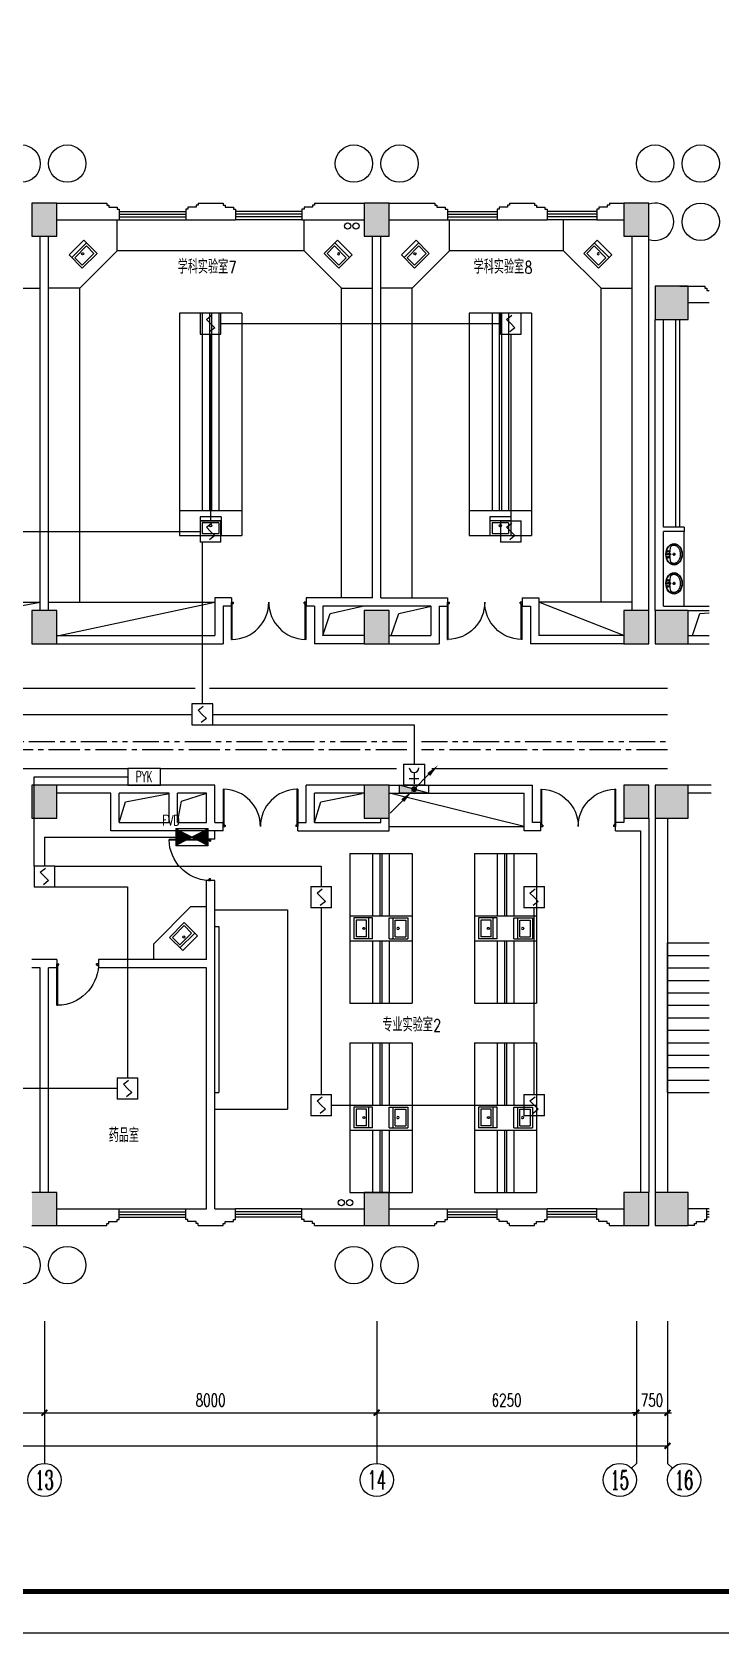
# Model space of a CAD drawing. Extents: x 190999 to 918899, y -200814 to 215286.
# Drawn here: x 387412 to 403976, y -12314 to 26201 of the extents above; entities that cross this region are included whole.
import ezdxf
from ezdxf.enums import TextEntityAlignment as Align

# ---------------------------------------------------------------- set-up
doc = ezdxf.new("R2010")
doc.units = 0
doc.header["$LTSCALE"] = 1000
doc.header["$MEASUREMENT"] = 0
doc.linetypes.add('CENTER2', pattern=[1.125, 0.75, -0.125, 0.125, -0.125])
doc.linetypes.add('PHANTOM2', pattern=[1.25, 0.625, -0.125, 0.125, -0.125, 0.125, -0.125])
doc.layers.get('Defpoints').update_dxf_attribs({"color": 1})
for name, color, linetype in [('00-EQUIP', 3, 'Continuous'), ('00-LWIRE', 4, 'Continuous'), ('00-WIRE-4', 6, 'Continuous'), ('A-卫生间', 250, 'Continuous'), ('A-墙线', 2, 'Continuous'), ('A-外包装修', 250, 'Continuous'), ('A-外窗', 145, 'Continuous'), ('A-家具', 250, 'Continuous'), ('A-门', 167, 'Continuous'), ('AXIS', 3, 'Continuous'), ('AXIS_TEXT', 7, 'Continuous'), ('COLUMN', 2, 'Continuous'), ('EQUIP_消火栓', 1, 'Continuous'), ('PUB_HATCH', 250, 'Continuous'), ('STAIR', 5, 'Continuous'), ('图框', 189, 'Continuous'), ('房间名称', 7, 'Continuous'), ('暖通-风-说明', 3, 'Continuous'), ('洞口线', 165, 'Continuous'), ('雨水管', 151, 'Continuous')]:
    doc.layers.add(name, color=color, linetype=linetype)
doc.styles.add('_COMPLEX', font='COMPLEX.shx', dxfattribs={"width": 0.5})
doc.styles.add('_TCH_AXIS', font='COMPLEX', dxfattribs={"bigfont": 'GBCBIG'})
doc.styles.add('_TCH_DIM', font='SIMPLEX', dxfattribs={"bigfont": 'GBCBIG'})
doc.styles.add('COMPLEX', font='COMPLEX')
doc.styles.add('DIM_FONT', font='SIMPLEX', dxfattribs={"width": 0.7, "bigfont": 'GBCBIG'})
doc.styles.add('HZ-ZGBZ', font='romanc.shx', dxfattribs={"width": 0.65})
doc.styles.get("Standard").update_dxf_attribs({"font": 'simhei.ttf'})
doc.styles.add('XXK', font='romans.shx', dxfattribs={"width": 0.75, "bigfont": 'hzf.shx'})
doc.styles.add('zz-1', font='arial.ttf', dxfattribs={"width": 0.8})
doc.linetypes.add('4INE', pattern='A,1,-0.15,["4",XXK,S=0.3,R=0,X=-0.1,Y=-0.1],-0.25', length=1.4)
doc.linetypes.add('BIG-DLINE', pattern='A,1,-0.15,["D",XXK,S=0.2,R=0,X=-0.1,Y=-0.09],-0.2', length=1.35)
doc.dimstyles.new('DIMN', dxfattribs={"dimtxt": 300, "dimasz": 100, "dimexe": 250, "dimexo": 300, "dimgap": 150, "dimtad": 1, "dimdec": 0, "dimzin": 0, "dimdsep": 46, "dimtxsty": 'DIM_FONT', "dimblk": 'ARCHTICK', "dimcen": 0.09, "dimclrt": 7, "dimazin": 2, "dimtfac": 1, "dimtdec": 0, "dimtix": 1, "dimtmove": 2, "dimatfit": 3, "dimfxl": 0, "dimtolj": 1, "dimtzin": 0, "dimarcsym": 0})

# ---------------------------------------------------------------- blocks, each defined once
blk = doc.blocks.new('TJAD_TK_A0')
at = {"layer": '图框'}
blk.add_line((973, -441.7), (2162, -441.7), dxfattribs=at)
at = {"layer": '图框', "const_width": 1.2}
blk.add_lwpolyline([(2152, -431.7), (2152, 389.3), (998, 389.3), (998, -431.7)], close=True, dxfattribs=at)
blk = doc.blocks.new('m1000')
at = {"layer": 'A-墙线'}
for p, q in [((0, 0), (0, 200)), ((1000, 0), (1000, 200))]:
    blk.add_line(p, q, dxfattribs=at)
at = {"layer": 'A-门'}
for p, q in [((0, 1100), (0, 100)), ((0, 1100), (20, 1100)), ((20, 1100), (20, 150)), ((0, 150), (30, 150)), ((0, 100), (50, 100)), ((30, 150), (30, 130)), ((30, 130), (50, 130)), ((50, 130), (50, 100)), ((950, 130), (950, 100)), ((970, 130), (950, 130)), ((1000, 100), (950, 100)), ((970, 150), (970, 130)), ((1000, 150), (970, 150)), ((1000, 150), (1000, 100))]:
    blk.add_line(p, q, dxfattribs=at)
blk.add_arc((0, 100), 1000, 2.866, 88.854, dxfattribs=at)
blk = doc.blocks.new('m1800')
at = {"layer": 'A-墙线'}
for p, q in [((-900, -100), (-900, 100)), ((900, -100), (900, 100))]:
    blk.add_line(p, q, dxfattribs=at)
at = {"layer": 'A-门'}
for p, q in [((-900, 900), (-900, 0)), ((-900, 900), (-880, 900)), ((-880, 900), (-880, 50)), ((880, 900), (880, 50)), ((900, 900), (880, 900)), ((900, 900), (900, 0)), ((-900, 50), (-870, 50)), ((-900, 0), (-850, 0)), ((-870, 50), (-870, 30)), ((-870, 30), (-850, 30)), ((-850, 30), (-850, 0)), ((850, 30), (850, 0)), ((870, 30), (850, 30)), ((900, 0), (850, 0)), ((870, 50), (870, 30)), ((900, 50), (870, 50))]:
    blk.add_line(p, q, dxfattribs=at)
for centre, start, end in [((-900, 0), 0, 88.7267), ((900, 0), 91.2733, 180)]:
    blk.add_arc(centre, 900, start, end, dxfattribs=at)
blk = doc.blocks.new('手盆')
at = {"layer": 'A-卫生间'}
for p, q in [((113, 12), (46, 16)), ((160, 0), (235, 0)), ((198, -37), (198, 38)), ((113, -11), (46, -16))]:
    blk.add_line(p, q, dxfattribs=at)
for centre, major_axis, ratio, start_param, end_param in [((198, 0), (0, 259), 0.763797, 3.141593, 9.424778), ((194, 0), (0, 259), 0.413212, 0.351725, 1.519021), ((106, 0), (0, 13.9), 0.9, 3.760941, 5.663837), ((194, 0), (0, 259), 0.413212, 1.620217, 2.789865)]:
    blk.add_ellipse(centre, major_axis=major_axis, ratio=ratio, start_param=start_param, end_param=end_param, dxfattribs=at)
for centre, major_axis in [((46, 0), (0, 15.8)), ((56, 71), (0, 20.6)), ((56, 71), (0, 15.6)), ((198, 0), (0, 23.4)), ((56, -71), (0, 20.6)), ((56, -71), (0, 15.6))]:
    blk.add_ellipse(centre, major_axis=major_axis, ratio=0.9, dxfattribs=at)
for points, knots in [([(198, -249), (204, -249), (211, -249), (228, -246), (239, -243), (260, -236), (270, -231), (290, -218), (299, -211), (317, -194), (325, -185), (340, -164), (347, -153), (360, -129), (365, -116), (374, -90), (378, -76), (383, -48), (385, -34), (387, -5), (387, 9), (385, 38), (383, 52), (377, 80), (373, 94), (364, 120), (358, 133), (345, 156), (338, 167), (323, 187), (314, 197), (296, 213), (287, 220), (267, 232), (257, 237), (236, 244), (225, 247), (204, 249), (193, 249), (171, 247), (161, 245), (140, 237), (129, 232), (110, 221), (100, 213), (82, 197), (74, 188), (58, 168), (51, 157), (38, 133), (32, 121), (23, 95), (19, 81), (13, 53), (11, 39), (9, 10), (9, -4), (10, -33), (12, -47), (18, -75), (21, -89), (30, -115), (36, -128), (48, -152), (55, -163), (70, -184), (78, -193), (96, -210), (105, -218), (125, -230), (135, -235), (156, -243), (167, -246), (184, -249), (191, -249), (198, -249)], [0, 0, 0, 0, 0.105369, 0.105369, 0.278747, 0.278747, 0.452125, 0.452125, 0.625504, 0.625504, 0.798882, 0.798882, 0.97226, 0.97226, 1.145639, 1.145639, 1.319017, 1.319017, 1.492395, 1.492395, 1.665774, 1.665774, 1.839152, 1.839152, 2.01253, 2.01253, 2.185909, 2.185909, 2.359287, 2.359287, 2.532665, 2.532665, 2.706044, 2.706044, 2.879422, 2.879422, 3.0528, 3.0528, 3.226179, 3.226179, 3.399557, 3.399557, 3.572935, 3.572935, 3.746313, 3.746313, 3.919692, 3.919692, 4.09307, 4.09307, 4.266448, 4.266448, 4.439827, 4.439827, 4.613205, 4.613205, 4.786583, 4.786583, 4.959962, 4.959962, 5.13334, 5.13334, 5.306718, 5.306718, 5.480097, 5.480097, 5.653475, 5.653475, 5.826853, 5.826853, 6.000232, 6.000232, 6.17361, 6.17361, 6.283185, 6.283185, 6.283185, 6.283185]), ([(119, -185), (121, -187), (123, -188), (130, -193), (135, -196), (146, -202), (152, -205), (163, -209), (169, -210), (180, -213), (186, -214), (194, -214), (196, -214), (198, -214), (204, -214), (209, -214), (222, -212), (229, -210), (241, -206), (245, -204), (254, -200), (259, -197), (269, -191), (275, -187), (286, -178), (291, -173), (300, -162), (304, -158), (314, -145), (319, -137), (327, -123), (329, -118), (334, -107), (336, -101), (341, -89), (343, -83), (346, -71), (348, -64), (351, -49), (352, -40), (354, -22), (355, -13), (355, 5), (355, 14), (354, 32), (352, 41), (349, 58), (348, 66), (343, 81), (341, 89), (335, 104), (332, 111), (326, 125), (322, 132), (314, 144), (310, 150), (301, 162), (296, 167), (287, 177), (281, 181), (272, 189), (267, 192), (256, 199), (250, 202), (238, 207), (233, 209), (223, 211), (217, 212), (205, 214), (198, 214), (186, 213), (181, 213), (171, 211), (166, 210), (151, 205), (141, 200), (128, 191), (123, 188), (119, 185)], [5.740897, 5.740897, 5.740897, 5.740897, 5.780874, 5.780874, 5.896829, 5.896829, 6.012784, 6.012784, 6.128739, 6.128739, 6.240697, 6.240697, 6.283185, 6.283185, 6.283185, 6.399826, 6.399826, 6.5409, 6.5409, 6.634, 6.634, 6.7271, 6.7271, 6.852188, 6.852188, 6.977276, 6.977276, 7.077377, 7.077377, 7.229977, 7.229977, 7.317389, 7.317389, 7.404801, 7.404801, 7.497094, 7.497094, 7.589386, 7.589386, 7.712334, 7.712334, 7.835281, 7.835281, 7.958228, 7.958228, 8.081175, 8.081175, 8.194983, 8.194983, 8.30879, 8.30879, 8.422598, 8.422598, 8.537599, 8.537599, 8.6526, 8.6526, 8.767602, 8.767602, 8.884432, 8.884432, 8.982435, 8.982435, 9.119467, 9.119467, 9.224191, 9.224191, 9.328914, 9.328914, 9.470087, 9.470087, 9.571187, 9.571187, 9.672288, 9.672288, 9.874489, 9.874489, 9.967059, 9.967059, 9.967059, 9.967059])]:
    blk.add_open_spline(points, degree=3, knots=knots, dxfattribs=at)
blk.add_point((46, 0), dxfattribs=at)
blk = doc.blocks.new('$TwtSys$00000434')
for p, q in [((-0.5, 0.5), (-0.5, -0.5)), ((-0.5, -0.5), (0.5, 0.5)), ((0.5, 0.5), (-0.5, 0.5)), ((0.5, -0.5), (0.5, 0.5)), ((-0.5, -0.5), (0.5, -0.5))]:
    blk.add_line(p, q)
blk.add_solid([(0.5, -0.5), (0.5, 0.5), (-0.5, -0.5)])
blk = doc.blocks.new('_ArchTick')
at = {"const_width": 0.5}
blk.add_lwpolyline([(-0.7, -0.7), (0.7, 0.7)], dxfattribs=at)
blk = doc.blocks.new('*D1016')
at = {"layer": 'AXIS', "color": 0, "lineweight": -2}
for p, q in [((379712, -5614), (379712, -7264)), ((387712, -5614), (387712, -7264)), ((379712, -7014), (387712, -7014))]:
    blk.add_line(p, q, dxfattribs=at)
at = {"layer": 'Defpoints', "color": 0}
for p in [(379712, -5314), (387712, -5314), (387712, -7014)]:
    blk.add_point(p, dxfattribs=at)
at = {"layer": 'AXIS', "color": 0, "lineweight": -2, "xscale": 100, "yscale": 100, "zscale": 100, "rotation": 180}
blk.add_blockref('_ArchTick', (379712, -7014), dxfattribs=at)
at = {"layer": 'AXIS', "color": 0, "lineweight": -2, "xscale": 100, "yscale": 100, "zscale": 100}
blk.add_blockref('_ArchTick', (387712, -7014), dxfattribs=at)
at = {"layer": 'AXIS', "color": 7, "insert": (383712, -6714), "char_height": 300, "attachment_point": 5, "style": 'DIM_FONT'}
blk.add_mtext('\\A1;8000', dxfattribs=at)
blk = doc.blocks.new('*D1017')
at = {"layer": 'AXIS', "color": 0, "lineweight": -2}
for p, q in [((387712, -5614), (387712, -7264)), ((395712, -5614), (395712, -7264)), ((387712, -7014), (395712, -7014))]:
    blk.add_line(p, q, dxfattribs=at)
at = {"layer": 'Defpoints', "color": 0}
for p in [(387712, -5314), (395712, -5314), (395712, -7014)]:
    blk.add_point(p, dxfattribs=at)
at = {"layer": 'AXIS', "color": 0, "lineweight": -2, "xscale": 100, "yscale": 100, "zscale": 100, "rotation": 180}
blk.add_blockref('_ArchTick', (387712, -7014), dxfattribs=at)
at = {"layer": 'AXIS', "color": 0, "lineweight": -2, "xscale": 100, "yscale": 100, "zscale": 100}
blk.add_blockref('_ArchTick', (395712, -7014), dxfattribs=at)
at = {"layer": 'AXIS', "color": 7, "insert": (391712, -6714), "char_height": 300, "attachment_point": 5, "style": 'DIM_FONT'}
blk.add_mtext('\\A1;8000', dxfattribs=at)
blk = doc.blocks.new('*D1018')
at = {"layer": 'AXIS', "color": 0, "lineweight": -2}
for p, q in [((395712, -5614), (395712, -7264)), ((401962, -5614), (401962, -7264)), ((395712, -7014), (401962, -7014))]:
    blk.add_line(p, q, dxfattribs=at)
at = {"layer": 'Defpoints', "color": 0}
for p in [(395712, -5314), (401962, -5314), (401962, -7014)]:
    blk.add_point(p, dxfattribs=at)
at = {"layer": 'AXIS', "color": 0, "lineweight": -2, "xscale": 100, "yscale": 100, "zscale": 100, "rotation": 180}
blk.add_blockref('_ArchTick', (395712, -7014), dxfattribs=at)
at = {"layer": 'AXIS', "color": 0, "lineweight": -2, "xscale": 100, "yscale": 100, "zscale": 100}
blk.add_blockref('_ArchTick', (401962, -7014), dxfattribs=at)
at = {"layer": 'AXIS', "color": 7, "insert": (398837, -6714), "char_height": 300, "attachment_point": 5, "style": 'DIM_FONT'}
blk.add_mtext('\\A1;6250', dxfattribs=at)
blk = doc.blocks.new('*D1019')
at = {"layer": 'AXIS', "color": 0, "lineweight": -2}
for p, q in [((401962, -5614), (401962, -7264)), ((402712, -5614), (402712, -7264)), ((401962, -7014), (401862, -7014)), ((401962, -7014), (402712, -7014)), ((402712, -7014), (402812, -7014))]:
    blk.add_line(p, q, dxfattribs=at)
at = {"layer": 'Defpoints', "color": 0}
for p in [(401962, -5314), (402712, -5314), (402712, -7014)]:
    blk.add_point(p, dxfattribs=at)
at = {"layer": 'AXIS', "color": 0, "lineweight": -2, "xscale": 100, "yscale": 100, "zscale": 100}
blk.add_blockref('_ArchTick', (401962, -7014), dxfattribs=at)
at = {"layer": 'AXIS', "color": 0, "lineweight": -2, "xscale": 100, "yscale": 100, "zscale": 100, "rotation": 180}
blk.add_blockref('_ArchTick', (402712, -7014), dxfattribs=at)
at = {"layer": 'AXIS', "color": 7, "insert": (402337, -6714), "char_height": 300, "attachment_point": 5, "style": 'DIM_FONT'}
blk.add_mtext('\\A1;750', dxfattribs=at)
blk = doc.blocks.new('*D1020')
at = {"layer": 'AXIS', "color": 0, "lineweight": -2}
for p, q in [((329412, -5614), (329412, -8064)), ((402712, -5614), (402712, -8064)), ((329412, -7814), (402712, -7814))]:
    blk.add_line(p, q, dxfattribs=at)
at = {"layer": 'Defpoints', "color": 0}
for p in [(329412, -5314), (402712, -5314), (402712, -7814)]:
    blk.add_point(p, dxfattribs=at)
at = {"layer": 'AXIS', "color": 0, "lineweight": -2, "xscale": 100, "yscale": 100, "zscale": 100, "rotation": 180}
blk.add_blockref('_ArchTick', (329412, -7814), dxfattribs=at)
at = {"layer": 'AXIS', "color": 0, "lineweight": -2, "xscale": 100, "yscale": 100, "zscale": 100}
blk.add_blockref('_ArchTick', (402712, -7814), dxfattribs=at)
at = {"layer": 'AXIS', "color": 7, "insert": (366062, -7514), "char_height": 300, "attachment_point": 5, "style": 'DIM_FONT'}
blk.add_mtext('\\A1;73300', dxfattribs=at)
blk = doc.blocks.new('_AXISO')
blk.add_circle((0, 0), 0.5)
at = {"layer": 'AXIS_TEXT', "style": 'COMPLEX', "width": 1.041667}
blk.add_attdef('A', text='', height=0.56, dxfattribs=at).set_placement((-0.25, -0.28), (0.25, -0.28), align=Align.FIT)
blk = doc.blocks.new('$plan$00001609')
at = {"linetype": 'Continuous'}
for p, q in [((0, -251), (0, 251)), ((0, 251), (450, 251)), ((93, -251), (93, 251)), ((146, -199), (146, 199)), ((146, 199), (397, 199)), ((397, 199), (397, -199)), ((450, 251), (450, -251)), ((0, -251), (450, -251)), ((146, -199), (397, -199))]:
    blk.add_line(p, q, dxfattribs=at)
blk.add_line((238, 2), (238, 0))
blk.add_arc((212, 0), 26, 4.716, 0, dxfattribs=at)
at = {"style": 'zz-1'}
for tag in ['YSIZE', 'XSIZE']:
    blk.add_attdef(tag, (0, 0), '', height=0.5, dxfattribs=at)
blk = doc.blocks.new('_LINKPT1')
at = {"color": 0}
blk.add_line((0, 0), (0, 0), dxfattribs=at)
blk = doc.blocks.new('3S1KCGW2')
for p, q in [((0.5, 0.5), (-0.5, 0.5)), ((-0.5, 0.5), (-0.5, -0.5)), ((-0.2, 0.2), (0.05, 0.4)), ((0, 0), (-0.2, 0.2)), ((0, 0), (0.2, -0.2)), ((0.5, -0.5), (0.5, 0.5)), ((-0.5, -0.5), (0.5, -0.5)), ((0.2, -0.2), (-0.05, -0.4))]:
    blk.add_line(p, q)
at = {"const_width": 0.04, "flags": 128}
blk.add_lwpolyline([(-0.5, -0.5), (-0.5, 0.5), (0.5, 0.5), (0.5, -0.5)], close=True, dxfattribs=at)
at = {"xscale": 0.002, "yscale": 0.002, "zscale": 0.002}
for p in [(-0.5, 0), (0, 0.5), (0.5, 0), (0, -0.5)]:
    blk.add_blockref('_LINKPT1', p, dxfattribs=at)
at = {"flags": 9}
blk.add_attdef('A', (0, 0), '', height=0.00002, dxfattribs=at)
blk = doc.blocks.new('J62IR8YJ')
for p, q in [((-0.5, 1), (0.5, 1)), ((-0.5, 0), (-0.5, 1)), ((0.5, 1), (0.5, 0)), ((0.5, 0), (-0.5, 0)), ((-0.231, 0.312), (0.231, 0.312)), ((0, 0.598), (0, 0.06))]:
    blk.add_line(p, q)
at = {"const_width": 0.04, "flags": 128}
blk.add_lwpolyline([(-0.5, 0), (-0.5, 1), (0.5, 1), (0.5, 0)], close=True, dxfattribs=at)
blk.add_arc((0, 0.829), 0.231, 180, 0)
at = {"xscale": 0.002, "yscale": 0.00200000000000955, "zscale": 0.002}
for p in [(0, 1), (-0.5, 0.5), (0, 0), (0.5, 0.5)]:
    blk.add_blockref('_LINKPT1', p, dxfattribs=at)
at = {"flags": 9}
blk.add_attdef('A', (0, 0), '', height=0.00002, dxfattribs=at)
blk = doc.blocks.new('6H2KALM6')
for p, q in [((-0.78, 0.4), (0.78, -0.4)), ((0.78, 0.4), (-0.78, -0.4)), ((0.78, 0.4), (-0.78, 0.4)), ((-0.78, 0.4), (-0.78, -0.4)), ((0.78, -0.4), (0.78, 0.4)), ((-0.78, -0.4), (0.78, -0.4))]:
    blk.add_line(p, q)
at = {"const_width": 0.04}
blk.add_lwpolyline([(-0.78, 0.4), (-0.78, -0.4), (0.78, -0.4), (0.78, 0.4)], close=True, dxfattribs=at)
for points in [[(-0.78, 0.4), (0, 0), (-0.78, -0.4)], [(0.78, 0.4), (0, 0), (0.78, -0.4)]]:
    blk.add_solid(points)
at = {"xscale": 0.002, "yscale": 0.002, "zscale": 0.002}
for p in [(-0.78, 0), (0, 0.4), (0.78, 0), (0, -0.4)]:
    blk.add_blockref('_LINKPT1', p, dxfattribs=at)
at = {"flags": 9}
blk.add_attdef('A', (0, 0), '', height=0.00002, dxfattribs=at)
blk = doc.blocks.new('6A2DRK5Q')
for p, q in [((0.78, 0.4), (-0.78, 0.4)), ((-0.78, 0.4), (-0.78, -0.4)), ((0.78, -0.4), (0.78, 0.4)), ((-0.78, -0.4), (0.78, -0.4))]:
    blk.add_line(p, q)
at = {"xscale": 0.002, "yscale": 0.002, "zscale": 0.002}
for p in [(-0.78, 0), (0, 0.4), (0.78, 0), (0, -0.4)]:
    blk.add_blockref('_LINKPT1', p, dxfattribs=at)
at = {"style": '_COMPLEX', "width": 0.6, "flags": 8}
blk.add_attdef('$TEXT$', text='', height=0.52, dxfattribs=at).set_placement((0, 0), align=Align.MIDDLE_CENTER)
at = {"flags": 9}
blk.add_attdef('A', (0, 0), '', height=0.00002, dxfattribs=at)
blk = doc.blocks.new('_WRLD1L')
for p, q in [((0.7, 0.7), (0, 0)), ((0.104, 0.104), (0.104, 0.104)), ((-0.104, -0.104), (-0.104, -0.104))]:
    blk.add_line(p, q)
at = {"const_width": 0.142}
blk.add_lwpolyline([(-0.071, 0, 1), (0.071, 0, 1)], format="xyb", close=True, dxfattribs=at)
blk.add_solid([(0.63, 0.77), (0.77, 0.63), (1.15, 1.15)])
at = {"width": 0.8, "flags": 9}
blk.add_attdef('A', (0, 0), '', height=0.00002, dxfattribs=at)
blk = doc.blocks.new('_WRLD10L')
for p, q in [((1.15, 1.15), (0.55, 0.55)), ((0.104, 0.104), (0.104, 0.104)), ((-0.104, -0.104), (-0.104, -0.104))]:
    blk.add_line(p, q)
at = {"const_width": 0.142}
blk.add_lwpolyline([(-0.071, 0, 1), (0.071, 0, 1)], format="xyb", close=True, dxfattribs=at)
blk.add_solid([(0.62, 0.48), (0.48, 0.62), (0.1, 0.1)])
at = {"width": 0.8, "flags": 9}
blk.add_attdef('A', (0, 0), '', height=0.00002, dxfattribs=at)

msp = doc.modelspace()

# ---------------------------------------------------------------- hatches: boundary and pattern name
at = {"layer": 'PUB_HATCH'}
for points in [[(388011.6, 21286.5), (388011.6, 22086.5), (387411.6, 22086.5), (387411.6, 21286.5)], [(396011.6, 21286.5), (396011.6, 22086.5), (395411.6, 22086.5), (395411.6, 21286.5)], [(402261.6, 21286.5), (402261.6, 22086.5), (401661.6, 22086.5), (401661.6, 21286.5)], [(403211.6, 19286.5), (403211.6, 20086.5), (402411.6, 20086.5), (402411.6, 19286.5)], [(388011.6, 11486.5), (388011.6, 12286.5), (387411.6, 12286.5), (387411.6, 11486.5)], [(396011.6, 11486.5), (396011.6, 12286.5), (395411.6, 12286.5), (395411.6, 11486.5)], [(402261.6, 11486.5), (402261.6, 12286.5), (401661.6, 12286.5), (401661.6, 11486.5)], [(403211.6, 11486.5), (403211.6, 12286.5), (402411.6, 12286.5), (402411.6, 11486.5)], [(388011.6, 7286.5), (388011.6, 8086.5), (387411.6, 8086.5), (387411.6, 7286.5)], [(396011.6, 7286.5), (396011.6, 8086.5), (395411.6, 8086.5), (395411.6, 7286.5)], [(402261.6, 7286.5), (402261.6, 8086.5), (401661.6, 8086.5), (401661.6, 7286.5)], [(403211.6, 7286.5), (403211.6, 8086.5), (402411.6, 8086.5), (402411.6, 7286.5)], [(388011.6, -2513.5), (388011.6, -1713.5), (387411.6, -1713.5), (387411.6, -2513.5)], [(396011.6, -2513.5), (396011.6, -1713.5), (395411.6, -1713.5), (395411.6, -2513.5)], [(402261.6, -2513.5), (402261.6, -1713.5), (401661.6, -1713.5), (401661.6, -2513.5)], [(403211.6, -2513.5), (403211.6, -1713.5), (402411.6, -1713.5), (402411.6, -2513.5)]]:
    msp.add_hatch(color=256, dxfattribs=at).paths.add_polyline_path(points)

# ---------------------------------------------------------------- linework, layer by layer
at = {"layer": '00-WIRE-4'}
for p, q in [((391711.6, 18936.5), (391711.6, 14436.5)), ((391961.6, 19186.5), (398688.2, 19186.5)), ((398938.2, 18936.5), (398938.2, 14436.5)), ((383961.6, 14186.5), (391461.6, 14186.5)), ((391511.6, 13936.5), (391511.6, 10036.5)), ((380228.3, 9786.5), (391261.6, 9786.5)), ((391761.6, 9786.5), (402711.6, 9786.5)), ((391761.6, 9536.5), (396611.6, 9536.5)), ((396611.6, 9536.5), (396611.6, 8586.5)), ((387461.6, 8286.5), (389721.6, 8286.5)), ((387461.6, 6136.5), (387461.6, 8286.5)), ((387711.6, 6830.6), (387711.6, 6136.5)), ((387711.6, 6830.6), (390871.6, 6830.6)), ((387961.6, 6136.5), (394374.1, 6136.5)), ((394374.1, 6136.5), (394374.1, 5636.5)), ((387961.6, 5636.5), (389711.6, 5636.5)), ((389711.6, 5636.5), (389711.6, 1036.5)), ((394374.1, 5136.5), (394374.1, 636.5)), ((399499.1, 636.5), (399499.1, 5136.5)), ((389461.6, 786.5), (385961.6, 786.5)), ((394624.1, 386.5), (399249.1, 386.5))]:
    msp.add_line(p, q, dxfattribs=at)
at = {"layer": '00-WIRE-4', "linetype": 'BIG-DLINE'}
for p, q in [((384336.9, 10415), (391336.6, 10415)), ((391686.6, 10415), (402711.6, 10415))]:
    msp.add_line(p, q, dxfattribs=at)
at = {"layer": '00-WIRE-4', "linetype": 'PHANTOM2'}
for p, q in [((376089.2, 9136.5), (396436.6, 9136.5)), ((396786.6, 9136.5), (402711.6, 9136.5))]:
    msp.add_line(p, q, dxfattribs=at)
at = {"layer": '00-WIRE-4', "linetype": 'CENTER2'}
for p, q in [((396436.6, 8936.5), (376164.2, 8936.5)), ((402711.6, 8936.5), (396786.6, 8936.5))]:
    msp.add_line(p, q, dxfattribs=at)
at = {"layer": '00-WIRE-4', "linetype": '4INE'}
for p, q in [((376339.2, 8486.5), (389721.6, 8486.5)), ((390501.6, 8486.5), (396186.6, 8486.5)), ((397036.6, 8486.5), (402711.6, 8486.5))]:
    msp.add_line(p, q, dxfattribs=at)
at = {"layer": 'A-卫生间'}
for p, q in [((402911.6, 14286.5), (402911.6, 19286.5)), ((403011.6, 14286.5), (403011.6, 19286.5)), ((403111.6, 12386.5), (403111.6, 14186.5))]:
    msp.add_line(p, q, dxfattribs=at)
at = {"layer": 'A-墙线'}
for p, q in [((388011.6, 22086.5), (389211.6, 22086.5)), ((389211.6, 22086.5), (389211.6, 22036.5)), ((389211.6, 22036.5), (389261.6, 22036.5)), ((389261.6, 22036.5), (389261.6, 21986.5)), ((389261.6, 21986.5), (389461.6, 21986.5)), ((389461.6, 21986.5), (389461.6, 21936.5)), ((391161.6, 21986.5), (391161.6, 21936.5)), ((391361.6, 21986.5), (391161.6, 21986.5)), ((391361.6, 22036.5), (391361.6, 21986.5)), ((391411.6, 22036.5), (391361.6, 22036.5)), ((391411.6, 22086.5), (392011.6, 22086.5)), ((391411.6, 22086.5), (391411.6, 22036.5)), ((392011.6, 22086.5), (392011.6, 22036.5)), ((392011.6, 22036.5), (392061.6, 22036.5)), ((392061.6, 22036.5), (392061.6, 21986.5)), ((392061.6, 21986.5), (392261.6, 21986.5)), ((392261.6, 21986.5), (392261.6, 21936.5)), ((393961.6, 21986.5), (393961.6, 21936.5)), ((394161.6, 21986.5), (393961.6, 21986.5)), ((394161.6, 22036.5), (394161.6, 21986.5)), ((394211.6, 22036.5), (394161.6, 22036.5)), ((394211.6, 22086.5), (395411.6, 22086.5)), ((394211.6, 22086.5), (394211.6, 22036.5)), ((396011.6, 22086.5), (397111.6, 22086.5)), ((397111.6, 22086.5), (397111.6, 22036.5)), ((397111.6, 22036.5), (397161.6, 22036.5)), ((397161.6, 22036.5), (397161.6, 21986.5)), ((397161.6, 21986.5), (397361.6, 21986.5)), ((397361.6, 21986.5), (397361.6, 21936.5)), ((398661.6, 21986.5), (398661.6, 21936.5)), ((398861.6, 21986.5), (398661.6, 21986.5)), ((398861.6, 22036.5), (398861.6, 21986.5)), ((398911.6, 22036.5), (398861.6, 22036.5)), ((398911.6, 22086.5), (399511.6, 22086.5)), ((398911.6, 22086.5), (398911.6, 22036.5)), ((399511.6, 22086.5), (399511.6, 22036.5)), ((399511.6, 22036.5), (399561.6, 22036.5)), ((399561.6, 22036.5), (399561.6, 21986.5)), ((399561.6, 21986.5), (399761.6, 21986.5)), ((399761.6, 21986.5), (399761.6, 21936.5)), ((401061.6, 21986.5), (401061.6, 21936.5)), ((401261.6, 21986.5), (401061.6, 21986.5)), ((401261.6, 22036.5), (401261.6, 21986.5)), ((401311.6, 22036.5), (401261.6, 22036.5)), ((401311.6, 22086.5), (401661.6, 22086.5)), ((401311.6, 22086.5), (401311.6, 22036.5)), ((388011.6, 21686.5), (389511.6, 21686.5)), ((389461.6, 21936.5), (389511.6, 21936.5)), ((389511.6, 21936.5), (389511.6, 21686.5)), ((391161.6, 21936.5), (391111.6, 21936.5)), ((391111.6, 21936.5), (391111.6, 21686.5)), ((391111.6, 21686.5), (392311.6, 21686.5)), ((392261.6, 21936.5), (392311.6, 21936.5)), ((392311.6, 21936.5), (392311.6, 21686.5)), ((393961.6, 21936.5), (393911.6, 21936.5)), ((393911.6, 21936.5), (393911.6, 21686.5)), ((393911.6, 21686.5), (395411.6, 21686.5)), ((396011.6, 21686.5), (397411.6, 21686.5)), ((397361.6, 21936.5), (397411.6, 21936.5)), ((397411.6, 21936.5), (397411.6, 21686.5)), ((398661.6, 21936.5), (398611.6, 21936.5)), ((398611.6, 21936.5), (398611.6, 21686.5)), ((398611.6, 21686.5), (399811.6, 21686.5)), ((399761.6, 21936.5), (399811.6, 21936.5)), ((399811.6, 21936.5), (399811.6, 21686.5)), ((401061.6, 21936.5), (401011.6, 21936.5)), ((401011.6, 21936.5), (401011.6, 21686.5)), ((401011.6, 21686.5), (401661.6, 21686.5)), ((387611.6, 12286.5), (387611.6, 21286.5)), ((387811.6, 12286.5), (387811.6, 21286.5)), ((395611.6, 12586.5), (395611.6, 21286.5)), ((395811.6, 12586.5), (395811.6, 21286.5)), ((401861.6, 12286.5), (401861.6, 21286.5)), ((402261.6, 12286.5), (402261.6, 21286.5)), ((403011.6, 20086.5), (403611.6, 20086.5)), ((403611.6, 20086.5), (403611.6, 20036.5)), ((403611.6, 20036.5), (403661.6, 20036.5)), ((403661.6, 20036.5), (403661.6, 19986.5)), ((403711.6, 19686.5), (403211.6, 19686.5)), ((403661.6, 19986.5), (403711.6, 19986.5)), ((402411.6, 12286.5), (402411.6, 19286.5)), ((402611.6, 14286.5), (402611.6, 19286.5)), ((403111.6, 14286.5), (402611.6, 14286.5)), ((403111.6, 14286.5), (403111.6, 14186.5)), ((402611.6, 12386.5), (402611.6, 14186.5)), ((403111.6, 14186.5), (402611.6, 14186.5)), ((392211.6, 12586.5), (391811.6, 12586.5)), ((391811.6, 12586.5), (391811.6, 11686.5)), ((392211.6, 12386.5), (392011.6, 12386.5)), ((392011.6, 12386.5), (392011.6, 11486.5)), ((395611.6, 12586.5), (394011.6, 12586.5)), ((394211.6, 12386.5), (394011.6, 12386.5)), ((394211.6, 12386.5), (394211.6, 11486.5)), ((397011.6, 12386.5), (394411.6, 12386.5)), ((394411.6, 12386.5), (394411.6, 11686.5)), ((395811.6, 12586.5), (397411.6, 12586.5)), ((397011.6, 12386.5), (397011.6, 11686.5)), ((397211.6, 12386.5), (397411.6, 12386.5)), ((397211.6, 12386.5), (397211.6, 11486.5)), ((399211.6, 12586.5), (399611.6, 12586.5)), ((399211.6, 12386.5), (399411.6, 12386.5)), ((399411.6, 12386.5), (399411.6, 11486.5)), ((399611.6, 12586.5), (399611.6, 11686.5)), ((402611.6, 12386.5), (403711.6, 12386.5)), ((403211.6, 12286.5), (403711.6, 12286.5)), ((388011.6, 11686.5), (391811.6, 11686.5)), ((395411.6, 11686.5), (394411.6, 11686.5)), ((396011.6, 11686.5), (397011.6, 11686.5)), ((401661.6, 11686.5), (399611.6, 11686.5)), ((403211.6, 11686.5), (403711.6, 11686.5)), ((388011.6, 11486.5), (392011.6, 11486.5)), ((395411.6, 11486.5), (394211.6, 11486.5)), ((396011.6, 11486.5), (397211.6, 11486.5)), ((401661.6, 11486.5), (399411.6, 11486.5)), ((403211.6, 11486.5), (403711.6, 11486.5)), ((391811.6, 8086.5), (388011.6, 8086.5)), ((389311.6, 7886.5), (388011.6, 7886.5)), ((389311.6, 6986.5), (389311.6, 7886.5)), ((390711.6, 7886.5), (389511.6, 7886.5)), ((389511.6, 7186.5), (389511.6, 7886.5)), ((390711.6, 7186.5), (390711.6, 7886.5)), ((391611.6, 7886.5), (390911.6, 7886.5)), ((390911.6, 7186.5), (390911.6, 7886.5)), ((391611.6, 7186.5), (391611.6, 7886.5)), ((391811.6, 7186.5), (391811.6, 8086.5)), ((394011.6, 7186.5), (394011.6, 8086.5)), ((395411.6, 8086.5), (394011.6, 8086.5)), ((394211.6, 7186.5), (394211.6, 7886.5)), ((395411.6, 7886.5), (394211.6, 7886.5)), ((396011.6, 8086.5), (399461.6, 8086.5)), ((396011.6, 7886.5), (399261.6, 7886.5)), ((399261.6, 6986.5), (399261.6, 7886.5)), ((399461.6, 7186.5), (399461.6, 8086.5)), ((403761.6, 8086.5), (403211.6, 8086.5)), ((403761.6, 7886.5), (403211.6, 7886.5)), ((392011.6, 6986.5), (389311.6, 6986.5)), ((389511.6, 7186.5), (390711.6, 7186.5)), ((390911.6, 7186.5), (391611.6, 7186.5)), ((391611.6, 6786.5), (391611.6, 6986.5)), ((391811.6, 7186.5), (392011.6, 7186.5)), ((391811.6, 6786.5), (391811.6, 6986.5)), ((393811.6, 7186.5), (394011.6, 7186.5)), ((393811.6, 6986.5), (396011.6, 6986.5)), ((394211.6, 7186.5), (395811.6, 7186.5)), ((395811.6, 7186.5), (395811.6, 7286.5)), ((396011.6, 6986.5), (396011.6, 7286.5)), ((399661.6, 6986.5), (399261.6, 6986.5)), ((399661.6, 7186.5), (399461.6, 7186.5)), ((401661.6, 7186.5), (401461.6, 7186.5)), ((401461.6, 6986.5), (402061.6, 6986.5)), ((401661.6, 7286.5), (401661.6, 7186.5)), ((402061.6, 6986.5), (402061.6, -1713.5)), ((402261.6, 7286.5), (402261.6, -1713.5)), ((402411.6, 7286.5), (402411.6, -1713.5)), ((402711.6, 7286.5), (402711.6, -1713.5)), ((391611.6, 3886.5), (391611.6, 5786.5)), ((391811.6, -2113.5), (391811.6, 5786.5)), ((388011.6, 3886.5), (387411.6, 3886.5)), ((391611.6, 3886.5), (389011.6, 3886.5)), ((387611.6, 3686.5), (387411.6, 3686.5)), ((387611.6, -1713.5), (387611.6, 3686.5)), ((388011.6, 3686.5), (387811.6, 3686.5)), ((387811.6, -1713.5), (387811.6, 3686.5)), ((391611.6, 3686.5), (389011.6, 3686.5)), ((391611.6, -2113.5), (391611.6, 3686.5)), ((388011.6, -2113.5), (389511.6, -2113.5)), ((389511.6, -2363.5), (389511.6, -2113.5)), ((391111.6, -2113.5), (391611.6, -2113.5)), ((391111.6, -2363.5), (391111.6, -2113.5)), ((391811.6, -2113.5), (392311.6, -2113.5)), ((392311.6, -2363.5), (392311.6, -2113.5)), ((393911.6, -2113.5), (395411.6, -2113.5)), ((393911.6, -2363.5), (393911.6, -2113.5)), ((396011.6, -2113.5), (397411.6, -2113.5)), ((397411.6, -2363.5), (397411.6, -2113.5)), ((398611.6, -2113.5), (399811.6, -2113.5)), ((398611.6, -2363.5), (398611.6, -2113.5)), ((399811.6, -2363.5), (399811.6, -2113.5)), ((401011.6, -2113.5), (401661.6, -2113.5)), ((401011.6, -2363.5), (401011.6, -2113.5)), ((403661.6, -2113.5), (403211.6, -2113.5)), ((403661.6, -2363.5), (403661.6, -2113.5)), ((388011.6, -2513.5), (389211.6, -2513.5)), ((389211.6, -2513.5), (389211.6, -2463.5)), ((389211.6, -2463.5), (389261.6, -2463.5)), ((389261.6, -2463.5), (389261.6, -2413.5)), ((389261.6, -2413.5), (389461.6, -2413.5)), ((389461.6, -2363.5), (389511.6, -2363.5)), ((389461.6, -2413.5), (389461.6, -2363.5)), ((391161.6, -2363.5), (391111.6, -2363.5)), ((391161.6, -2413.5), (391161.6, -2363.5)), ((391361.6, -2413.5), (391161.6, -2413.5)), ((391361.6, -2463.5), (391361.6, -2413.5)), ((391411.6, -2463.5), (391361.6, -2463.5)), ((391411.6, -2513.5), (391411.6, -2463.5)), ((391411.6, -2513.5), (392011.6, -2513.5)), ((392011.6, -2513.5), (392011.6, -2463.5)), ((392011.6, -2463.5), (392061.6, -2463.5)), ((392061.6, -2463.5), (392061.6, -2413.5)), ((392061.6, -2413.5), (392261.6, -2413.5)), ((392261.6, -2363.5), (392311.6, -2363.5)), ((392261.6, -2413.5), (392261.6, -2363.5)), ((393961.6, -2363.5), (393911.6, -2363.5)), ((393961.6, -2413.5), (393961.6, -2363.5)), ((394161.6, -2413.5), (393961.6, -2413.5)), ((394161.6, -2463.5), (394161.6, -2413.5)), ((394211.6, -2463.5), (394161.6, -2463.5)), ((394211.6, -2513.5), (394211.6, -2463.5)), ((394211.6, -2513.5), (395411.6, -2513.5)), ((396011.6, -2513.5), (397111.6, -2513.5)), ((397111.6, -2513.5), (397111.6, -2463.5)), ((397111.6, -2463.5), (397161.6, -2463.5)), ((397161.6, -2463.5), (397161.6, -2413.5)), ((397161.6, -2413.5), (397361.6, -2413.5)), ((397361.6, -2363.5), (397411.6, -2363.5)), ((397361.6, -2413.5), (397361.6, -2363.5)), ((398661.6, -2363.5), (398611.6, -2363.5)), ((398661.6, -2413.5), (398661.6, -2363.5)), ((398861.6, -2413.5), (398661.6, -2413.5)), ((398861.6, -2463.5), (398861.6, -2413.5)), ((398911.6, -2463.5), (398861.6, -2463.5)), ((398911.6, -2513.5), (398911.6, -2463.5)), ((398911.6, -2513.5), (399511.6, -2513.5)), ((399511.6, -2513.5), (399511.6, -2463.5)), ((399511.6, -2463.5), (399561.6, -2463.5)), ((399561.6, -2463.5), (399561.6, -2413.5)), ((399561.6, -2413.5), (399761.6, -2413.5)), ((399761.6, -2363.5), (399811.6, -2363.5)), ((399761.6, -2413.5), (399761.6, -2363.5)), ((401061.6, -2363.5), (401011.6, -2363.5)), ((401061.6, -2413.5), (401061.6, -2363.5)), ((401261.6, -2413.5), (401061.6, -2413.5)), ((401261.6, -2463.5), (401261.6, -2413.5)), ((401311.6, -2463.5), (401261.6, -2463.5)), ((401311.6, -2513.5), (401311.6, -2463.5)), ((401311.6, -2513.5), (401661.6, -2513.5)), ((403361.6, -2513.5), (403211.6, -2513.5)), ((403361.6, -2513.5), (403361.6, -2463.5)), ((403361.6, -2463.5), (403411.6, -2463.5)), ((403411.6, -2463.5), (403411.6, -2413.5)), ((403411.6, -2413.5), (403611.6, -2413.5)), ((403611.6, -2363.5), (403661.6, -2363.5)), ((403611.6, -2413.5), (403611.6, -2363.5))]:
    msp.add_line(p, q, dxfattribs=at)
at = {"layer": 'A-外包装修'}
for centre in [(387161.6, 23036.5), (388261.6, 23036.5), (395161.6, 23036.5), (396261.6, 23036.5), (402411.6, 23036.5), (403511.6, 23036.5), (403511.6, 21636.5), (387161.6, -3463.5), (388261.6, -3463.5), (395161.6, -3463.5), (396261.6, -3463.5)]:
    msp.add_circle(centre, 450, dxfattribs=at)
msp.add_arc((402411.6, 21636.5), 450, 250.52878, 109.47122, dxfattribs=at)
at = {"layer": 'A-外窗'}
for p, q in [((389511.6, 21886.5), (391111.6, 21886.5)), ((389511.6, 21816.5), (391111.6, 21816.5)), ((389511.6, 21756.5), (391111.6, 21756.5)), ((389511.6, 21686.5), (391111.6, 21686.5)), ((393911.6, 21886.5), (392311.6, 21886.5)), ((393911.6, 21816.5), (392311.6, 21816.5)), ((393911.6, 21756.5), (392311.6, 21756.5)), ((393911.6, 21686.5), (392311.6, 21686.5)), ((397411.6, 21886.5), (398611.6, 21886.5)), ((397411.6, 21816.5), (398611.6, 21816.5)), ((397411.6, 21756.5), (398611.6, 21756.5)), ((397411.6, 21686.5), (398611.6, 21686.5)), ((401011.6, 21886.5), (399811.6, 21886.5)), ((401011.6, 21816.5), (399811.6, 21816.5)), ((401011.6, 21756.5), (399811.6, 21756.5)), ((401011.6, 21686.5), (399811.6, 21686.5)), ((389511.6, -2113.5), (391111.6, -2113.5)), ((389511.6, -2183.5), (391111.6, -2183.5)), ((389511.6, -2243.5), (391111.6, -2243.5)), ((393911.6, -2113.5), (392311.6, -2113.5)), ((393911.6, -2183.5), (392311.6, -2183.5)), ((393911.6, -2243.5), (392311.6, -2243.5)), ((397411.6, -2113.5), (398611.6, -2113.5)), ((397411.6, -2183.5), (398611.6, -2183.5)), ((397411.6, -2243.5), (398611.6, -2243.5)), ((401011.6, -2113.5), (399811.6, -2113.5)), ((401011.6, -2183.5), (399811.6, -2183.5)), ((401011.6, -2243.5), (399811.6, -2243.5)), ((403711.6, -2113.5), (403661.6, -2113.5)), ((403711.6, -2183.5), (403661.6, -2183.5)), ((403711.6, -2243.5), (403661.6, -2243.5)), ((389511.6, -2313.5), (391111.6, -2313.5)), ((393911.6, -2313.5), (392311.6, -2313.5)), ((397411.6, -2313.5), (398611.6, -2313.5)), ((401011.6, -2313.5), (399811.6, -2313.5)), ((403711.6, -2313.5), (403661.6, -2313.5))]:
    msp.add_line(p, q, dxfattribs=at)
at = {"layer": 'A-家具'}
for p, q in [((389461.6, 20936.5), (389461.6, 21686.5)), ((393961.6, 20936.5), (393961.6, 21686.5)), ((397461.6, 20936.5), (397461.6, 21686.5)), ((400211.6, 20936.5), (400211.6, 21686.5)), ((389461.6, 20936.5), (388561.6, 20036.5)), ((393961.6, 20936.5), (389461.6, 20936.5)), ((393961.6, 20936.5), (394861.6, 20036.5)), ((397461.6, 20936.5), (396561.6, 20036.5)), ((400211.6, 20936.5), (397461.6, 20936.5)), ((400211.6, 20936.5), (401111.6, 20036.5)), ((386861.6, 20036.5), (387611.6, 20036.5)), ((388561.6, 20036.5), (387811.6, 20036.5)), ((388561.6, 12486.5), (388561.6, 20036.5)), ((394861.6, 12586.5), (394861.6, 20036.5)), ((394861.6, 20036.5), (395611.6, 20036.5)), ((396561.6, 20036.5), (395811.6, 20036.5)), ((396561.6, 12586.5), (396561.6, 20036.5)), ((401111.6, 12486.5), (401111.6, 20036.5)), ((401111.6, 20036.5), (401861.6, 20036.5)), ((392461.6, 19436.5), (390961.6, 19436.5)), ((390961.6, 19436.5), (390961.6, 14086.5)), ((391511.6, 19436.5), (391511.6, 14686.5)), ((391686.6, 19436.5), (391686.6, 14686.5)), ((391736.6, 19436.5), (391736.6, 14686.5)), ((391911.6, 19436.5), (391911.6, 14686.5)), ((392461.6, 19436.5), (392461.6, 14086.5)), ((399436.6, 19436.5), (397936.6, 19436.5)), ((397936.6, 19436.5), (397936.6, 14086.5)), ((398486.6, 19436.5), (398486.6, 14686.5)), ((398661.6, 19436.5), (398661.6, 14686.5)), ((398711.6, 19436.5), (398711.6, 14686.5)), ((398886.6, 19436.5), (398886.6, 14686.5)), ((399436.6, 19436.5), (399436.6, 14086.5)), ((390961.6, 14686.5), (392461.6, 14686.5)), ((397936.6, 14686.5), (399436.6, 14686.5)), ((390961.6, 14086.5), (392461.6, 14086.5)), ((397936.6, 14086.5), (399436.6, 14086.5)), ((383611.6, 12486.5), (387611.6, 12486.5)), ((383611.6, 11724.6), (387611.6, 12486.5)), ((387811.6, 12486.5), (391811.6, 12486.5)), ((388061.6, 11686.5), (391811.6, 12486.5)), ((401861.6, 12486.5), (399611.6, 12486.5)), ((401661.6, 11686.5), (399611.6, 12486.5)), ((399261.6, 7086.5), (396015.9, 7886.5)), ((396011.6, 7086.5), (399261.6, 7086.5)), ((395061.6, 6436.5), (395061.6, 2836.5)), ((395061.6, 6436.5), (396561.6, 6436.5)), ((395611.6, 6436.5), (395611.6, 4936.5)), ((395786.6, 6436.5), (395786.6, 4936.5)), ((395836.6, 6436.5), (395836.6, 4936.5)), ((396011.6, 6436.5), (396011.6, 4936.5)), ((396561.6, 6436.5), (396561.6, 2836.5)), ((398061.6, 6436.5), (398061.6, 2836.5)), ((398061.6, 6436.5), (399561.6, 6436.5)), ((398611.6, 6436.5), (398611.6, 4936.5)), ((398786.6, 6436.5), (398786.6, 4936.5)), ((398836.6, 6436.5), (398836.6, 4936.5)), ((399011.6, 6436.5), (399011.6, 4936.5)), ((399561.6, 6436.5), (399561.6, 2836.5)), ((390336.6, 4261.5), (391236.6, 5161.5)), ((391236.6, 5161.5), (391611.6, 5161.5)), ((391811.6, 5086.5), (393561.6, 5086.5)), ((393561.6, 5086.5), (393561.6, 286.5)), ((391811.6, 4686.5), (391911.6, 4686.5)), ((391911.6, 4686.5), (391911.6, 686.5)), ((395061.6, 4936.5), (396561.6, 4936.5)), ((398061.6, 4936.5), (399561.6, 4936.5)), ((390336.6, 4261.5), (390336.6, 3886.5)), ((395061.6, 4336.5), (396561.6, 4336.5)), ((395611.6, 4336.5), (395611.6, 2836.5)), ((395786.6, 4336.5), (395786.6, 2836.5)), ((395836.6, 4336.5), (395836.6, 2836.5)), ((396011.6, 4336.5), (396011.6, 2836.5)), ((398061.6, 4336.5), (399561.6, 4336.5)), ((398611.6, 4336.5), (398611.6, 2836.5)), ((398786.6, 4336.5), (398786.6, 2836.5)), ((398836.6, 4336.5), (398836.6, 2836.5)), ((399011.6, 4336.5), (399011.6, 2836.5)), ((395061.6, 2836.5), (396561.6, 2836.5)), ((398061.6, 2836.5), (399561.6, 2836.5)), ((395061.6, 1886.5), (395061.6, -1713.5)), ((395061.6, 1886.5), (396561.6, 1886.5)), ((395611.6, 1886.5), (395611.6, 386.5)), ((395786.6, 1886.5), (395786.6, 386.5)), ((395836.6, 1886.5), (395836.6, 386.5)), ((396011.6, 1886.5), (396011.6, 386.5)), ((396561.6, 1886.5), (396561.6, -1713.5)), ((398061.6, 1886.5), (398061.6, -1713.5)), ((398061.6, 1886.5), (399561.6, 1886.5)), ((398611.6, 1886.5), (398611.6, 386.5)), ((398786.6, 1886.5), (398786.6, 386.5)), ((398836.6, 1886.5), (398836.6, 386.5)), ((399011.6, 1886.5), (399011.6, 386.5)), ((399561.6, 1886.5), (399561.6, -1713.5)), ((391811.6, 686.5), (391911.6, 686.5)), ((395061.6, 386.5), (396561.6, 386.5)), ((398061.6, 386.5), (399561.6, 386.5)), ((391811.6, 286.5), (393561.6, 286.5)), ((395061.6, -213.5), (396561.6, -213.5)), ((395611.6, -213.5), (395611.6, -1713.5)), ((395786.6, -213.5), (395786.6, -1713.5)), ((395836.6, -213.5), (395836.6, -1713.5)), ((396011.6, -213.5), (396011.6, -1713.5)), ((398061.6, -213.5), (399561.6, -213.5)), ((398611.6, -213.5), (398611.6, -1713.5)), ((398786.6, -213.5), (398786.6, -1713.5)), ((398836.6, -213.5), (398836.6, -1713.5)), ((399011.6, -213.5), (399011.6, -1713.5)), ((395061.6, -1713.5), (396561.6, -1713.5)), ((398061.6, -1713.5), (399561.6, -1713.5))]:
    msp.add_line(p, q, dxfattribs=at)
at = {"layer": 'AXIS'}
for p, q in [((387711.6, -4813.5), (387711.6, -8232.6)), ((395711.6, -4813.5), (395711.6, -8232.6)), ((401961.6, -4813.5), (401961.6, -8232.6)), ((402711.6, -4813.5), (402711.6, -8232.6)), ((401844.5, -8349.8), (401961.6, -8232.6)), ((402828.8, -8349.8), (402711.6, -8232.6))]:
    msp.add_line(p, q, dxfattribs=at)
at = {"layer": 'COLUMN'}
for p, q in [((388011.6, 22086.5), (387411.6, 22086.5)), ((387411.6, 22086.5), (387411.6, 21286.5)), ((388011.6, 21286.5), (388011.6, 22086.5)), ((396011.6, 22086.5), (395411.6, 22086.5)), ((395411.6, 22086.5), (395411.6, 21286.5)), ((396011.6, 21286.5), (396011.6, 22086.5)), ((402261.6, 22086.5), (401661.6, 22086.5)), ((401661.6, 22086.5), (401661.6, 21286.5)), ((402261.6, 21286.5), (402261.6, 22086.5)), ((387411.6, 21286.5), (388011.6, 21286.5)), ((395411.6, 21286.5), (396011.6, 21286.5)), ((401661.6, 21286.5), (402261.6, 21286.5)), ((403211.6, 20086.5), (402411.6, 20086.5)), ((402411.6, 20086.5), (402411.6, 19286.5)), ((403211.6, 19286.5), (403211.6, 20086.5)), ((402411.6, 19286.5), (403211.6, 19286.5)), ((388011.6, 12286.5), (387411.6, 12286.5)), ((387411.6, 12286.5), (387411.6, 11486.5)), ((388011.6, 11486.5), (388011.6, 12286.5)), ((396011.6, 12286.5), (395411.6, 12286.5)), ((395411.6, 12286.5), (395411.6, 11486.5)), ((396011.6, 11486.5), (396011.6, 12286.5)), ((402261.6, 12286.5), (401661.6, 12286.5)), ((401661.6, 12286.5), (401661.6, 11486.5)), ((402261.6, 11486.5), (402261.6, 12286.5)), ((403211.6, 12286.5), (402411.6, 12286.5)), ((402411.6, 12286.5), (402411.6, 11486.5)), ((403211.6, 11486.5), (403211.6, 12286.5)), ((387411.6, 11486.5), (388011.6, 11486.5)), ((395411.6, 11486.5), (396011.6, 11486.5)), ((401661.6, 11486.5), (402261.6, 11486.5)), ((402411.6, 11486.5), (403211.6, 11486.5)), ((388011.6, 8086.5), (387411.6, 8086.5)), ((387411.6, 8086.5), (387411.6, 7286.5)), ((388011.6, 7286.5), (388011.6, 8086.5)), ((396011.6, 8086.5), (395411.6, 8086.5)), ((395411.6, 8086.5), (395411.6, 7286.5)), ((396011.6, 7286.5), (396011.6, 8086.5)), ((402261.6, 8086.5), (401661.6, 8086.5)), ((401661.6, 8086.5), (401661.6, 7286.5)), ((402261.6, 7286.5), (402261.6, 8086.5)), ((403211.6, 8086.5), (402411.6, 8086.5)), ((402411.6, 8086.5), (402411.6, 7286.5)), ((403211.6, 7286.5), (403211.6, 8086.5)), ((387411.6, 7286.5), (388011.6, 7286.5)), ((395411.6, 7286.5), (396011.6, 7286.5)), ((401661.6, 7286.5), (402261.6, 7286.5)), ((402411.6, 7286.5), (403211.6, 7286.5)), ((388011.6, -1713.5), (387411.6, -1713.5)), ((388011.6, -2513.5), (388011.6, -1713.5)), ((396011.6, -1713.5), (395411.6, -1713.5)), ((395411.6, -1713.5), (395411.6, -2513.5)), ((396011.6, -2513.5), (396011.6, -1713.5)), ((402261.6, -1713.5), (401661.6, -1713.5)), ((401661.6, -1713.5), (401661.6, -2513.5)), ((402261.6, -2513.5), (402261.6, -1713.5)), ((403211.6, -1713.5), (402411.6, -1713.5)), ((402411.6, -1713.5), (402411.6, -2513.5)), ((403211.6, -2513.5), (403211.6, -1713.5)), ((387411.6, -2513.5), (388011.6, -2513.5)), ((395411.6, -2513.5), (396011.6, -2513.5)), ((401661.6, -2513.5), (402261.6, -2513.5)), ((402411.6, -2513.5), (403211.6, -2513.5))]:
    msp.add_line(p, q, dxfattribs=at)
at = {"layer": 'STAIR'}
for p, q in [((402711.6, 686.5), (402711.6, 4286.5)), ((402711.6, 4286.5), (403711.6, 4286.5)), ((402711.6, 3986.5), (403711.6, 3986.5)), ((402711.6, 3686.5), (403711.6, 3686.5)), ((402711.6, 3386.5), (403711.6, 3386.5)), ((402711.6, 3086.5), (403711.6, 3086.5)), ((402711.6, 2786.5), (403711.6, 2786.5)), ((402711.6, 2486.5), (403711.6, 2486.5)), ((402711.6, 2186.5), (403711.6, 2186.5)), ((402711.6, 1886.5), (403711.6, 1886.5)), ((402711.6, 1586.5), (403711.6, 1586.5)), ((402711.6, 1286.5), (403711.6, 1286.5)), ((402711.6, 986.5), (403711.6, 986.5)), ((402711.6, 686.5), (403711.6, 686.5))]:
    msp.add_line(p, q, dxfattribs=at)
at = {"layer": '洞口线', "ltscale": 2}
for points in [[(394411.6, 11686.5), (394589.5, 12212.9), (395372.7, 12386.5)], [(396061.6, 11686.5), (396239.5, 12212.9), (397022.7, 12386.5)], [(403311.6, 11686.5), (403489.5, 12212.9), (403711.6, 12225.3)], [(389511.6, 7186.5), (389665.7, 7684.8), (390711.6, 7886.2)], [(390911.6, 7186.5), (391014.4, 7699.3), (391611.6, 7886.5)], [(394211.6, 7186.5), (394365.7, 7684.8), (395361.6, 7886.2)]]:
    msp.add_lwpolyline(points, dxfattribs=at)
at = {"layer": '雨水管'}
for centre in [(395011.6, 21536.5), (395211.6, 21536.5), (394861.6, -1963.5), (395061.6, -1963.5)]:
    msp.add_circle(centre, 75, dxfattribs=at)

# ---------------------------------------------------------------- block references
for p in [(402671.6, 13636.5), (402671.6, 12936.5)]:
    msp.add_blockref('手盆', p)
at = {"layer": '00-EQUIP', "xscale": 500, "yscale": 500, "zscale": 500}
for name, p in [('3S1KCGW2', (391711.6, 19186.5)), ('3S1KCGW2', (398938.2, 19186.5)), ('3S1KCGW2', (391711.6, 14186.5)), ('3S1KCGW2', (398938.2, 14186.5)), ('3S1KCGW2', (391511.6, 9786.5)), ('J62IR8YJ', (396611.6, 8086.5)), ('6H2KALM6', (391261.6, 6830.6)), ('6H2KALM6', (391261.6, 6830.6)), ('3S1KCGW2', (387711.6, 5886.5)), ('3S1KCGW2', (394374.1, 5386.5)), ('3S1KCGW2', (399499.1, 5386.5)), ('3S1KCGW2', (389711.6, 786.5)), ('3S1KCGW2', (394374.1, 386.5)), ('3S1KCGW2', (399499.1, 386.5))]:
    msp.add_blockref(name, p, dxfattribs=at)
msp.add_blockref('6A2DRK5Q', (390111.6, 8286.5), dxfattribs=at).add_auto_attribs({'$TEXT$': 'PYK'})
at = {"layer": '00-LWIRE', "xscale": 500, "yscale": 500, "zscale": 500}
msp.add_blockref('_WRLD1L', (396611.6, 7986.5), dxfattribs=at)
at = {"layer": '00-LWIRE', "xscale": 500, "yscale": 500, "zscale": 500, "rotation": 180}
msp.add_blockref('_WRLD10L', (396611.6, 7986.5), dxfattribs=at)
at = {"layer": 'A-家具', "yscale": -1}
for p, rotation in [((388481.3, 21016.8), 315), ((396481.3, 21016.8), 315), ((391711.6, 14536.5), 270), ((398686.6, 14536.5), 270), ((391217, 4281.2), 135), ((395611.6, 4636.5), 180), ((398611.6, 4636.5), 180), ((395611.6, 86.5), 180), ((398611.6, 86.5), 180)]:
    msp.add_blockref('$plan$00001609', p, dxfattribs=dict(at, rotation=rotation))
at = {"layer": 'A-家具', "rotation": 225}
for p in [(394942, 21016.8), (401192, 21016.8)]:
    msp.add_blockref('$plan$00001609', p, dxfattribs=at)
at = {"layer": 'A-家具'}
for p in [(396011.6, 4636.5), (399011.6, 4636.5), (396011.6, 86.5), (399011.6, 86.5)]:
    msp.add_blockref('$plan$00001609', p, dxfattribs=at)
at = {"layer": 'A-门', "rotation": 180}
msp.add_blockref('m1800', (393111.6, 12486.5), dxfattribs=at)
at = {"layer": 'A-门', "xscale": -1}
for name, p, rotation in [('m1800', (398311.6, 12486.5), 180), ('m1000', (391811.6, 6786.5), 90), ('m1000', (388011.6, 3886.5), 180)]:
    msp.add_blockref(name, p, dxfattribs=dict(at, rotation=rotation))
at = {"layer": 'A-门'}
msp.add_blockref('m1800', (392911.6, 7086.5), dxfattribs=at)
at = {"layer": 'A-门', "xscale": -1}
msp.add_blockref('m1800', (400561.6, 7086.5), dxfattribs=at)
at = {"layer": 'AXIS'}
ref = msp.add_blockref('_AXISO', (387711.6, -8632.6), dxfattribs=dict(at, xscale=800, yscale=800, zscale=800))
ref.add_attrib('A', '13', dxfattribs={"layer": 'AXIS_TEXT', "height": 452.55, "style": '_TCH_AXIS', "width": 0.724138}).set_placement((387485.4, -8858.9), (387937.9, -8858.9), align=Align.FIT)
ref = msp.add_blockref('_AXISO', (395711.6, -8632.6), dxfattribs=dict(at, xscale=800, yscale=800, zscale=800))
ref.add_attrib('A', '14', dxfattribs={"layer": 'AXIS_TEXT', "height": 452.55, "style": '_TCH_AXIS', "width": 0.677419}).set_placement((395485.4, -8858.9), (395937.9, -8858.9), align=Align.FIT)
ref = msp.add_blockref('_AXISO', (401561.6, -8632.6), dxfattribs=dict(at, xscale=800, yscale=800, zscale=800))
ref.add_attrib('A', '15', dxfattribs={"layer": 'AXIS_TEXT', "height": 452.55, "style": '_TCH_AXIS', "width": 0.724138}).set_placement((401335.4, -8858.9), (401787.9, -8858.9), align=Align.FIT)
ref = msp.add_blockref('_AXISO', (403111.6, -8632.6), dxfattribs=dict(at, xscale=800, yscale=800, zscale=800))
ref.add_attrib('A', '16', dxfattribs={"layer": 'AXIS_TEXT', "height": 452.55, "style": '_TCH_AXIS', "width": 0.724138}).set_placement((402885.4, -8858.9), (403337.9, -8858.9), align=Align.FIT)
at = {"layer": 'EQUIP_消火栓', "xscale": -700, "yscale": 200, "zscale": 700}
msp.add_blockref('$TwtSys$00000434', (396611.6, 7986.5), dxfattribs=at)
at = {"layer": '图框', "xscale": 100, "yscale": 100, "zscale": 100}
msp.add_blockref('TJAD_TK_A0', (212598.6, 31856.8), dxfattribs=at)

# ---------------------------------------------------------------- texts
at = {"layer": '房间名称', "style": '_TCH_DIM'}
for s, p in [('学科实验室', (390920, 20388.4)), ('学科实验室', (398045, 20388.4)), ('专业实验室', (395847.8, 2154.8)), ('药品室', (389258.5, -507.4))]:
    msp.add_text(s, height=337.59, dxfattribs=at).set_placement(p)
at = {"layer": '房间名称', "style": '_TCH_DIM', "width": 0.705882}
for s, p in [('7', (392148.7, 20388.4)), ('8', (399273.7, 20388.4)), ('2', (397076.5, 2154.8))]:
    msp.add_text(s, height=297.5, dxfattribs=at).set_placement(p)
at = {"layer": '暖通-风-说明', "style": 'HZ-ZGBZ', "width": 0.7}
msp.add_text('FVD', height=250, dxfattribs=at).set_placement((390545.1, 7114.4))

# ---------------------------------------------------------------- dimensions: what is measured, and where the dimension line sits
at = {"layer": 'AXIS'}
for p1, p2, distance, picture, middle in [((329411.6, -5313.5), (402711.6, -5313.5), -2500, '*D1020', (366061.6, -7513.5)), ((379711.6, -5313.5), (387711.6, -5313.5), -1700, '*D1016', (383711.6, -6713.5)), ((387711.6, -5313.5), (395711.6, -5313.5), -1700, '*D1017', (391711.6, -6713.5)), ((395711.6, -5313.5), (401961.6, -5313.5), -1700, '*D1018', (398836.6, -6713.5)), ((401961.6, -5313.5), (402711.6, -5313.5), -1700, '*D1019', (402336.6, -6713.5))]:
    dim = msp.add_aligned_dim(p1=p1, p2=p2, distance=distance, dimstyle='DIMN', dxfattribs=at)
    dim.commit()
    dim.dimension.update_dxf_attribs({"geometry": picture, "text_midpoint": middle})

doc.saveas('drawing.dxf')
